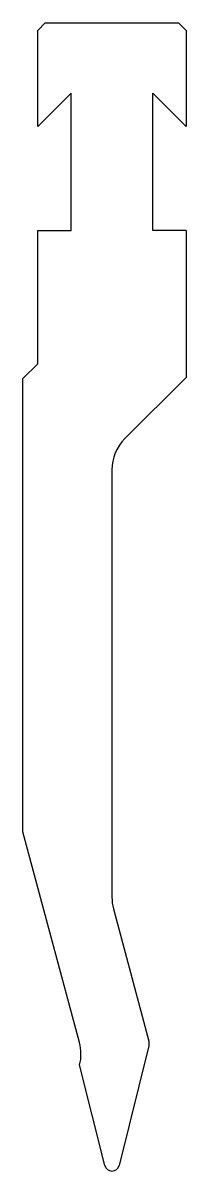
# Model space of a CAD drawing. Header units: metres. Extents: x 30 to 52, y 18 to 173.
import ezdxf

# ---------------------------------------------------------------- set-up
doc = ezdxf.new("R2010")
doc.units = ezdxf.units.M

msp = doc.modelspace()

# ---------------------------------------------------------------- linework, layer by layer
for p, q in [((33.252268, 172.640877), (32.252268, 171.640877)), ((33.252268, 172.640877), (51.252268, 172.640877)), ((52.252268, 171.640877), (51.252268, 172.640877)), ((32.252268, 158.640877), (32.252268, 171.640877)), ((52.252268, 171.640877), (52.252268, 158.640877)), ((36.752268, 163.140877), (32.252268, 158.640877)), ((36.752268, 144.640877), (36.752268, 163.140877)), ((47.752268, 144.640877), (47.752268, 163.140877)), ((47.752268, 163.140877), (52.252268, 158.640877)), ((32.252268, 126.640877), (32.252268, 144.640877)), ((32.252268, 144.640877), (36.752268, 144.640877)), ((52.252268, 144.640877), (47.752268, 144.640877)), ((52.252268, 144.640877), (52.252268, 124.781159)), ((32.252268, 126.640877), (30.252268, 124.640877)), ((30.252268, 63.429018), (30.252268, 124.640877)), ((52.252268, 124.781159), (44.009628, 116.538518)), ((42.252268, 112.295877), (42.252268, 54.607877)), ((37.876823, 34.973791), (30.252268, 63.429018)), ((42.456713, 53.054963), (47.252268, 35.157708)), ((47.252268, 34.561216), (43.222564, 18.398955)), ((47.252268, 35.157708), (47.252268, 34.561216)), ((41.281973, 18.398955), (37.900765, 31.96024))]:
    msp.add_line(p, q)
for centre, radius, start, end in [((48.252268, 112.295877), 6, 135, 180), ((48.252268, 54.607877), 6, 180, 195), ((32.081268, 33.420877), 6, 345.910362, 15), ((42.252268, 18.640877), 1, 194, 346)]:
    msp.add_arc(centre, radius, start, end)

doc.saveas('drawing.dxf')
